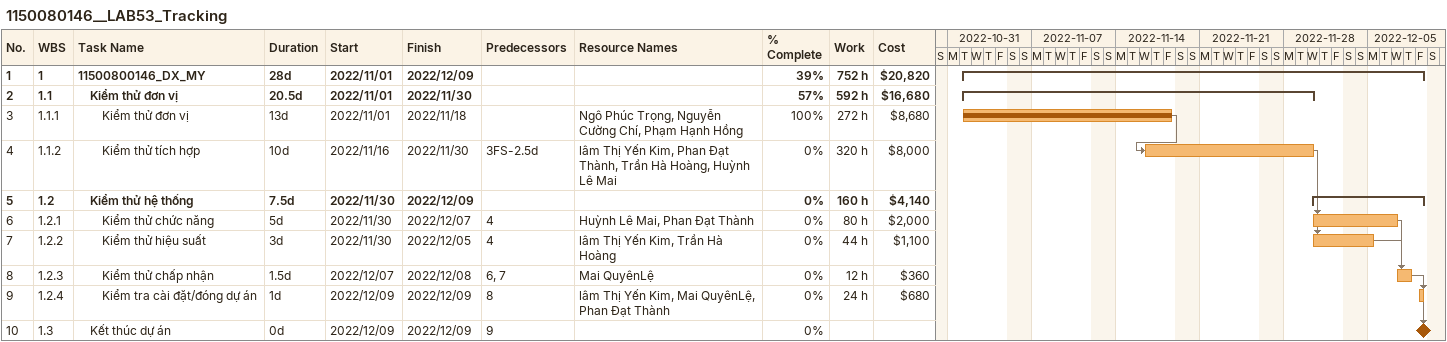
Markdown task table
1150080146__LAB53_Tracking

| ID | WBS | Task | Duration | Start | Finish | Predecessors | Resources | % complete | Work (h) | Cost ($) |
|---|---|---|---|---|---|---|---|---|---|---|
| 1 | 1 | **11500800146_DX_MY** | 28d | 2022-11-01 | 2022-12-09 |  |  | 39 | 752 | 20820 |
| 2 | 1.1 | **Kiểm thử đơn vị** | 20.5d | 2022-11-01 | 2022-11-30 |  |  | 57 | 592 | 16680 |
| 3 | 1.1.1 | Kiểm thử đơn vị | 13d | 2022-11-01 | 2022-11-18 |  | Ngô Phúc Trọng, Nguyễn Cường Chí, Phạm Hạnh Hồng | 100 | 272 | 8680 |
| 4 | 1.1.2 | Kiểm thử tích hợp | 10d | 2022-11-16 | 2022-11-30 | 3FS-2.5d | lâm Thị Yến Kim, Phan Đạt Thành, Trần Hà Hoàng, Huỳnh Lê Mai | 0 | 320 | 8000 |
| 5 | 1.2 | **Kiểm thử hệ thống** | 7.5d | 2022-11-30 | 2022-12-09 |  |  | 0 | 160 | 4140 |
| 6 | 1.2.1 | Kiểm thử chức năng | 5d | 2022-11-30 | 2022-12-07 | 4 | Huỳnh Lê Mai, Phan Đạt Thành | 0 | 80 | 2000 |
| 7 | 1.2.2 | Kiểm thử hiệu suất | 3d | 2022-11-30 | 2022-12-05 | 4 | lâm Thị Yến Kim, Trần Hà Hoàng | 0 | 44 | 1100 |
| 8 | 1.2.3 | Kiểm thử chấp nhận | 1.5d | 2022-12-07 | 2022-12-08 | 6, 7 | Mai QuyênLệ | 0 | 12 | 360 |
| 9 | 1.2.4 | Kiểm tra cài đặt/đóng dự án | 1d | 2022-12-09 | 2022-12-09 | 8 | lâm Thị Yến Kim, Mai QuyênLệ, Phan Đạt Thành | 0 | 24 | 680 |
| 10 | 1.3 | Kết thúc dự án | 0d | 2022-12-09 | 2022-12-09 | 9 |  | 0 |  |  |
